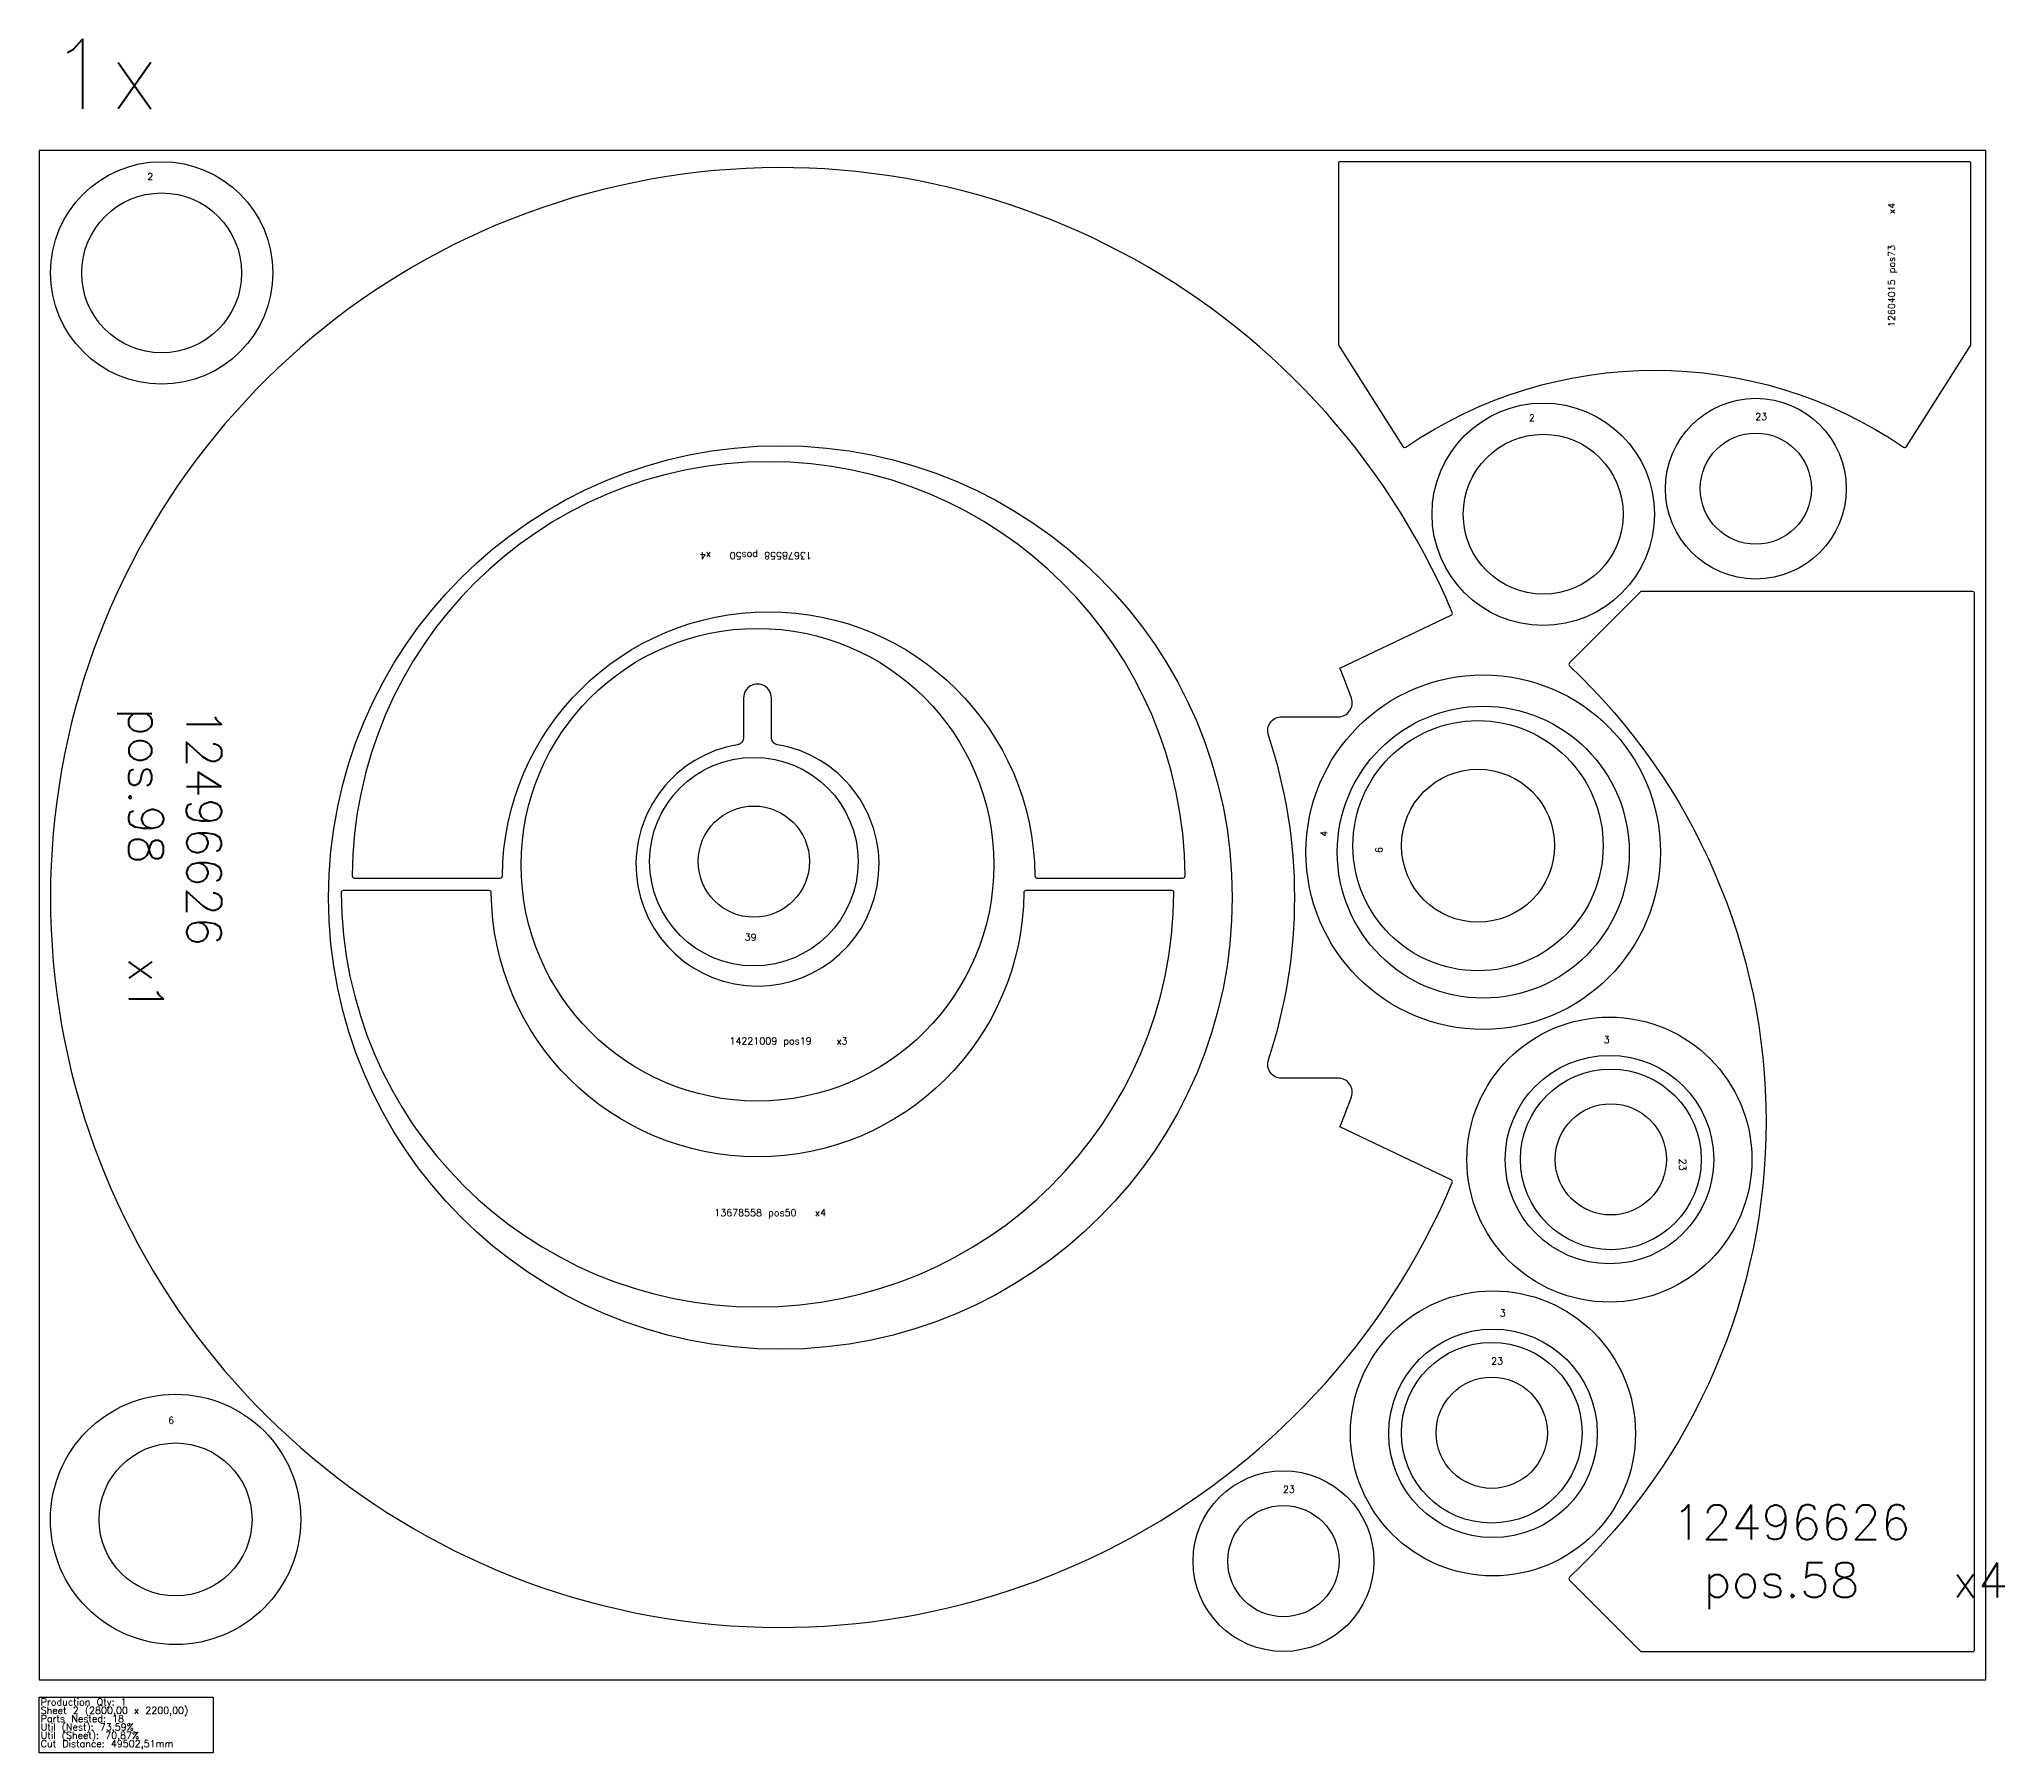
# Model space of a CAD drawing. Header units: millimetres. Extents: x 0 to 68500, y -105 to 2360.
# Drawn here: x 2940 to 5767, y -105 to 2360 of the extents above; entities that cross this region are included whole.
import ezdxf

# ---------------------------------------------------------------- set-up
doc = ezdxf.new("R2010")
doc.units = ezdxf.units.MM
for name, color, linetype in [('--NestedParts--', 7, 'Continuous'), ('sheet', 24, 'Continuous'), ('Stats', 7, 'Continuous'), ('Texto', 7, 'Continuous')]:
    doc.layers.add(name, color=color, linetype=linetype)
doc.styles.get("Standard").update_dxf_attribs({"font": 'txt.shx'})

msp = doc.modelspace()

# ---------------------------------------------------------------- linework, layer by layer
at = {"layer": '--NestedParts--', "color": 7}
for points in [[(5718.7, 2181, 0.414214), (5715.7, 2184), (4811.7, 2184, 0.414214), (4808.7, 2181), (4808.7, 1920), (4901.4, 1774.1, 0.424306), (4905.6, 1773.2, -0.30944), (5621.8, 1773.2, 0.424306), (5626, 1774.1), (5718.7, 1920)], [(4375.1, 1153.4), (4585.1, 1153.4, 0.415689), (4588.1, 1156.4, 0.994979), (3390.1, 1156.4, 0.415689), (3393.1, 1153.4), (3603.1, 1153.4, 0.411939), (3606.1, 1156.4, -0.992258), (4372.1, 1156.4, 0.411939)], [(4001.5, 1345.2, -0.367272), (3993.1, 1355), (3993.1, 1412.5, 1.000014), (3953.1, 1412.5), (3953.1, 1355, -0.367273), (3944.8, 1345.2, 12.251712)], [(3587.2, 1135.4), (3377.2, 1135.4, 0.415689), (3374.2, 1132.4, 0.994979), (4572.2, 1132.4, 0.415689), (4569.2, 1135.4), (4359.2, 1135.4, 0.411939), (4356.2, 1132.4, -0.992258), (3590.2, 1132.4, 0.411939)]]:
    msp.add_lwpolyline(points, format="xyb", close=True, dxfattribs=at)
at = {"layer": '--NestedParts--', "color": 4}
for points in [[(4727.1, 1385.4), (4808.6, 1385.4, 0.516321), (4827.4, 1412, 0.013343), (4811, 1455.4), (4971.1, 1531.6, 0.401616), (4972.6, 1535.5, 4.916734), (4972.6, 715.2, 0.401616), (4971.1, 719.1), (4811, 795.4, 0.013343), (4827.4, 838.8, 0.516321), (4808.6, 865.4), (4727.1, 865.4, -0.511773), (4708.1, 891.7, 0.162041), (4708.1, 1359.1, -0.511773)], [(5721, 40.6, 0.414214), (5724, 43.6), (5724, 1562.6, 0.414214), (5721, 1565.6), (5244, 1565.6), (5141.2, 1462.8, 0.422776), (5141.3, 1458.5, -0.431392), (5141.3, 147.7, 0.422776), (5141.2, 143.4), (5244, 40.6)]]:
    msp.add_lwpolyline(points, format="xyb", close=True, dxfattribs=at)
at = {"layer": '--NestedParts--', "color": 7}
for centre, radius in [((3116, 2024), 160), ((3116, 2024), 115), ((5409.2, 1713.6), 130), ((5103.4, 1676.8), 160), ((5103.4, 1676.8), 115), ((5409.2, 1713.6), 80), ((3973.1, 1172.5), 340), ((5017.1, 1190.6), 255), ((5017.1, 1190.6), 210), ((5009.6, 1199.9), 180), ((3967.9, 1177), 150), ((5009.6, 1199.9), 110), ((3967.9, 1177), 80), ((5198.6, 748.3), 205), ((5198.6, 748.3), 150), ((5200.6, 748.6), 130), ((5200.6, 748.6), 80), ((5031.1, 354.4), 205), ((5031.1, 354.4), 150), ((5029.3, 355.3), 130), ((5029.3, 355.3), 80), ((3136, 230.6), 180), ((3136, 230.6), 110), ((4729.7, 170.6), 130), ((4729.7, 170.6), 80)]:
    msp.add_circle(centre, radius, dxfattribs=at)
at = {"layer": '--NestedParts--', "color": 4}
msp.add_circle((4006, 1125.4), 650, dxfattribs=at)
at = {"layer": 'sheet', "color": 7}
msp.add_lwpolyline([(2940, 0), (5740, 0), (5740, 2200), (2940, 2200)], close=True, dxfattribs=at)
at = {"layer": 'Stats', "color": 151}
msp.add_lwpolyline([(2940, -25), (3190, -25), (3190, -105), (2940, -105), (2940, -25)], close=True, dxfattribs=at)

# ---------------------------------------------------------------- texts
at = {"insert": (2954.8, 2360.1), "char_height": 100, "attachment_point": 1}
msp.add_mtext_dynamic_manual_height_columns('1x', width=283.974, gutter_width=1, heights=[0], dxfattribs=at)
at = {"layer": 'Stats', "color": 60}
for s, p in [('Production Qty: 1', (2942, -37)), ('Sheet 2 (2800,00 x 2200,00)', (2942, -49)), ('Parts Nested: 18', (2942, -61)), ('Util (Nest): 73,59%', (2942, -73)), ('Util (Sheet): 70,87%', (2942, -85)), ('Cut Distance: 49502,51mm', (2942, -97))]:
    msp.add_text(s, height=10, dxfattribs=at).set_placement(p)
at = {"layer": 'Texto', "color": 3, "attachment_point": 1}
for s, insert, char_height, width in [('2', (3095.3, 2167.7), 10, 25.724), ('2', (5082.7, 1820.5), 10, 25.724), ('23', (5408.4, 1822), 10, 25.724), ('39', (3954.8, 1073.3), 10, 25.724), ('14221009 pos19    x3', (3932.9, 923.8), 10, 241.542), ('3', (5190.2, 925.8), 10, 25.724), ('13678558 pos50   x4', (3911, 676.8), 10, 403.638), ('3', (5040.9, 532.7), 10, 25.724), ('23', (5028.5, 463.6), 10, 25.724), ('6', (3125.4, 378.2), 10, 25.724), ('23', (4728.9, 279), 10, 25.724), ('12496626\\P pos.58   x4', (5288.9, 251.5), 50, 647.601)]:
    msp.add_mtext(s, dxfattribs=dict(at, insert=insert, char_height=char_height, width=width))
for s, insert, char_height, width, rotation in [('12604015 pos73     x4', (5599.4, 1946.1), 10, 251.474, 90), ('13678558 pos50   x4', (4051.3, 1612.1), 10, 403.638, 180), ('12496626 pos.98   x1', (3201.9, 1398), 50, 647.601, 270), ('4', (4782.8, 1212.7), 10, 25.724, 90), ('6', (4862, 1189.3), 10, 25.724, 90), ('23', (5308.9, 749.5), 10, 25.724, 270)]:
    msp.add_mtext(s, dxfattribs=dict(at, insert=insert, char_height=char_height, width=width, rotation=rotation))

doc.saveas('drawing.dxf')
